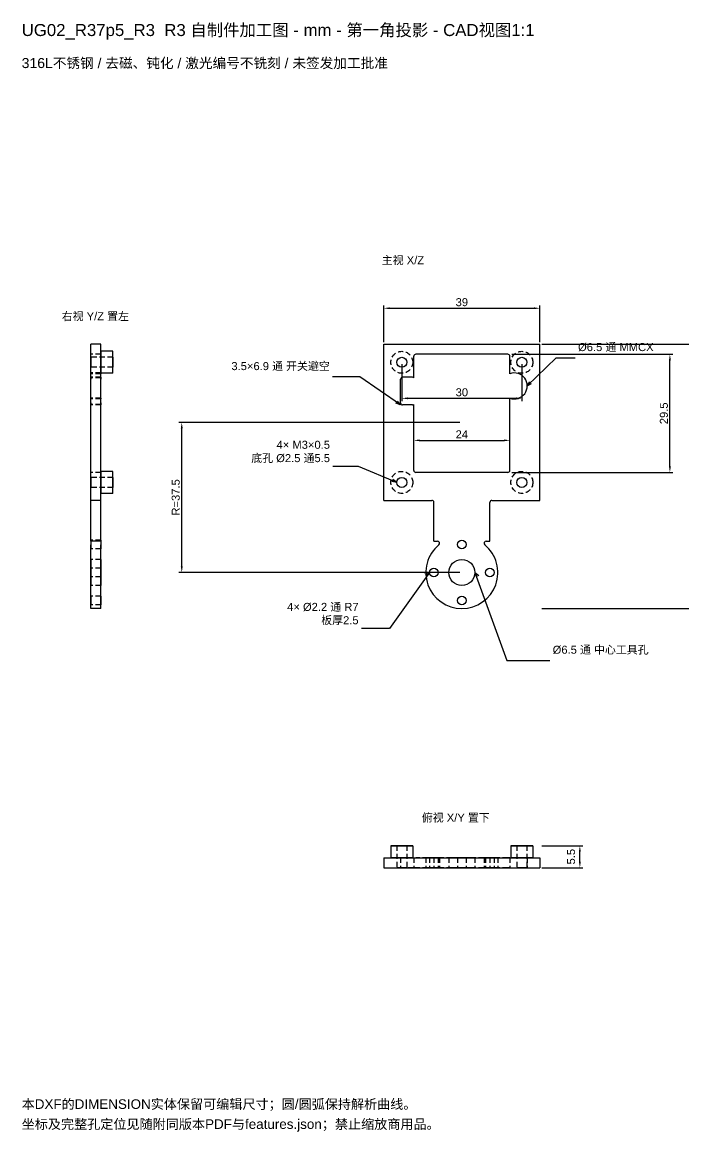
# Model space of a CAD drawing. Header units: millimetres. Extents: x 15 to 293, y 11 to 288.
# Drawn here: x 15.1 to 180.5, y 11.3 to 288.5 of the extents above; entities that cross this region are included whole.
import ezdxf

# ---------------------------------------------------------------- set-up
doc = ezdxf.new("R2010")
doc.units = ezdxf.units.MM
doc.linetypes.add('DASHED_SMALL', pattern=[2, 1.3, -0.7])
for name, color, linetype in [('ANNOTATIONS', 7, 'Continuous'), ('DIMENSIONS', 3, 'Continuous'), ('HIDDEN', 8, 'DASHED_SMALL'), ('VISIBLE', 7, 'Continuous')]:
    doc.layers.add(name, color=color, linetype=linetype)
doc.styles.add('ZZLAB_UNICODE', font='Arial Unicode.ttf')
doc.dimstyles.new('ZZLAB_MM', dxfattribs={"dimtxt": 2, "dimasz": 1.5, "dimexe": 0.7, "dimexo": 0.5, "dimgap": 0.5, "dimtad": 1, "dimdec": 5, "dimtxsty": 'ZZLAB_UNICODE', "dimcen": 2.5, "dimclrd": 3, "dimclre": 3, "dimclrt": 7, "dimazin": 3, "dimtfac": 1, "dimtmove": 0, "dimatfit": 3})

# ---------------------------------------------------------------- blocks, each defined once
blk = doc.blocks.new('_CLOSEDFILLED')
at = {"color": 0, "linetype": 'BYBLOCK'}
blk.add_solid([(-1, 0.16), (0, 0), (-1, -0.16)], dxfattribs=at)
blk = doc.blocks.new('*D9')
at = {"color": 3}
for p, q in [((105.5, 208.5), (105.5, 217.7)), ((107, 217), (143, 217)), ((144.5, 208.5), (144.5, 217.7))]:
    blk.add_line(p, q, dxfattribs=at)
at = {"layer": 'Defpoints'}
for p in [(105.5, 217), (105.5, 208), (144.5, 208)]:
    blk.add_point(p, dxfattribs=at)
at = {"layer": 'DIMENSIONS', "color": 3, "xscale": 1.5, "yscale": 1.5, "rotation": 180}
blk.add_blockref('_CLOSEDFILLED', (105.5, 217), dxfattribs=at)
at = {"layer": 'DIMENSIONS', "color": 3, "xscale": 1.5, "yscale": 1.5}
blk.add_blockref('_CLOSEDFILLED', (144.5, 217), dxfattribs=at)
at = {"layer": 'DIMENSIONS', "color": 7, "insert": (125, 218.5), "char_height": 2, "attachment_point": 5, "style": 'ZZLAB_UNICODE', "bg_fill": 3, "box_fill_scale": 1.1, "bg_fill_color": 0}
blk.add_mtext('39', dxfattribs=at)
blk = doc.blocks.new('*D10')
at = {"color": 3}
for p, q in [((145, 208), (205.7, 208)), ((205, 143.5), (205, 206.5)), ((145, 142), (205.7, 142))]:
    blk.add_line(p, q, dxfattribs=at)
at = {"layer": 'Defpoints'}
for p in [(144.5, 208), (144.5, 142), (205, 142)]:
    blk.add_point(p, dxfattribs=at)
at = {"layer": 'DIMENSIONS', "color": 3, "xscale": 1.5, "yscale": 1.5}
for p, rotation in [((205, 208), 90), ((205, 142), 270)]:
    blk.add_blockref('_CLOSEDFILLED', p, dxfattribs=dict(at, rotation=rotation))
at = {"layer": 'DIMENSIONS', "color": 7, "insert": (203.5, 175), "char_height": 2, "attachment_point": 5, "rotation": 90, "style": 'ZZLAB_UNICODE', "bg_fill": 3, "box_fill_scale": 1.1, "bg_fill_color": 0}
blk.add_mtext('66', dxfattribs=at)
blk = doc.blocks.new('*D11')
at = {"color": 3}
for p, q in [((110, 203), (110, 193.8)), ((140, 203), (140, 193.8)), ((111.5, 194.5), (138.5, 194.5))]:
    blk.add_line(p, q, dxfattribs=at)
at = {"layer": 'Defpoints'}
for p in [(110, 203.5), (140, 203.5), (110, 194.5)]:
    blk.add_point(p, dxfattribs=at)
at = {"layer": 'DIMENSIONS', "color": 3, "xscale": 1.5, "yscale": 1.5, "rotation": 180}
blk.add_blockref('_CLOSEDFILLED', (110, 194.5), dxfattribs=at)
at = {"layer": 'DIMENSIONS', "color": 3, "xscale": 1.5, "yscale": 1.5}
blk.add_blockref('_CLOSEDFILLED', (140, 194.5), dxfattribs=at)
at = {"layer": 'DIMENSIONS', "color": 7, "insert": (125, 196), "char_height": 2, "attachment_point": 5, "style": 'ZZLAB_UNICODE', "bg_fill": 3, "box_fill_scale": 1.1, "bg_fill_color": 0}
blk.add_mtext('30', dxfattribs=at)
blk = doc.blocks.new('*D12')
at = {"color": 3}
for p, q in [((124.5, 188.5), (54.3, 188.5)), ((55, 152.5), (55, 187)), ((124.5, 151), (54.3, 151))]:
    blk.add_line(p, q, dxfattribs=at)
at = {"layer": 'Defpoints'}
for p in [(125, 188.5), (55, 151), (125, 151)]:
    blk.add_point(p, dxfattribs=at)
at = {"layer": 'DIMENSIONS', "color": 3, "xscale": 1.5, "yscale": 1.5}
for p, rotation in [((55, 188.5), 90), ((55, 151), 270)]:
    blk.add_blockref('_CLOSEDFILLED', p, dxfattribs=dict(at, rotation=rotation))
at = {"layer": 'DIMENSIONS', "color": 7, "insert": (53.5, 169.75), "char_height": 2, "attachment_point": 5, "rotation": 90, "style": 'ZZLAB_UNICODE', "bg_fill": 3, "box_fill_scale": 1.1, "bg_fill_color": 0}
blk.add_mtext('R=37.5', dxfattribs=at)
blk = doc.blocks.new('*D13')
at = {"color": 3}
for p, q in [((145, 82.75), (155.2, 82.75)), ((154.5, 78.75), (154.5, 81.25)), ((145, 77.25), (155.2, 77.25))]:
    blk.add_line(p, q, dxfattribs=at)
at = {"layer": 'Defpoints'}
for p in [(144.5, 82.75), (144.5, 77.25)]:
    blk.add_point(p, dxfattribs=at)
at = {"layer": 'DIMENSIONS', "color": 3, "xscale": 1.5, "yscale": 1.5}
for p, rotation in [((154.5, 82.75), 90), ((154.5, 77.25), 270)]:
    blk.add_blockref('_CLOSEDFILLED', p, dxfattribs=dict(at, rotation=rotation))
at = {"layer": 'DIMENSIONS', "color": 7, "insert": (152.3, 80), "char_height": 2, "attachment_point": 5, "rotation": 90, "style": 'ZZLAB_UNICODE', "bg_fill": 3, "box_fill_scale": 1.1, "bg_fill_color": 0}
blk.add_mtext('5.5', dxfattribs=at)
at = {"layer": 'Defpoints'}
blk.add_point((154.5, 77.25), dxfattribs=at)
blk = doc.blocks.new('*D14')
at = {"color": 3}
for p, q in [((113, 176.5), (113, 184.7)), ((114.5, 184), (135.5, 184)), ((137, 176.5), (137, 184.7))]:
    blk.add_line(p, q, dxfattribs=at)
at = {"layer": 'Defpoints'}
for p in [(113, 184), (113, 176), (137, 176)]:
    blk.add_point(p, dxfattribs=at)
at = {"layer": 'DIMENSIONS', "color": 3, "xscale": 1.5, "yscale": 1.5, "rotation": 180}
blk.add_blockref('_CLOSEDFILLED', (113, 184), dxfattribs=at)
at = {"layer": 'DIMENSIONS', "color": 3, "xscale": 1.5, "yscale": 1.5}
blk.add_blockref('_CLOSEDFILLED', (137, 184), dxfattribs=at)
at = {"layer": 'DIMENSIONS', "color": 7, "insert": (125, 185.5), "char_height": 2, "attachment_point": 5, "style": 'ZZLAB_UNICODE', "bg_fill": 3, "box_fill_scale": 1.1, "bg_fill_color": 0}
blk.add_mtext('24', dxfattribs=at)
blk = doc.blocks.new('*D15')
at = {"color": 3}
for p, q in [((137.5, 205.5), (177.7, 205.5)), ((177, 177.5), (177, 204)), ((137.5, 176), (177.7, 176))]:
    blk.add_line(p, q, dxfattribs=at)
at = {"layer": 'Defpoints'}
for p in [(137, 205.5), (137, 176), (177, 176)]:
    blk.add_point(p, dxfattribs=at)
at = {"layer": 'DIMENSIONS', "color": 3, "xscale": 1.5, "yscale": 1.5}
for p, rotation in [((177, 205.5), 90), ((177, 176), 270)]:
    blk.add_blockref('_CLOSEDFILLED', p, dxfattribs=dict(at, rotation=rotation))
at = {"layer": 'DIMENSIONS', "color": 7, "insert": (175.5, 190.75), "char_height": 2, "attachment_point": 5, "rotation": 90, "style": 'ZZLAB_UNICODE', "bg_fill": 3, "box_fill_scale": 1.1, "bg_fill_color": 0}
blk.add_mtext('29.5', dxfattribs=at)

msp = doc.modelspace()

# ---------------------------------------------------------------- linework, layer by layer
at = {"layer": 'ANNOTATIONS'}
for q in [(129.233895, 150.248873), (128.765373, 149.874056)]:
    msp.add_line((128.25, 150.998507), q, dxfattribs=at)
at = {"layer": 'HIDDEN'}
for p, q in [((34.75, 205.5), (32.25, 205.5)), ((32.25, 200.658186), (32.25, 205)), ((32.25, 199.65), (32.25, 205)), ((37.75, 204.75), (32.25, 204.75)), ((34.75, 200.658186), (34.75, 205)), ((34.75, 199.65), (34.75, 205)), ((37.75, 202.25), (32.25, 202.25)), ((34.75, 200.85), (32.25, 200.85)), ((34.75, 200.658186), (32.25, 200.658186)), ((34.75, 199.75), (32.25, 199.75)), ((34.75, 199.65), (32.25, 199.65)), ((32.25, 193.35), (32.25, 199.25)), ((34.75, 193.35), (34.75, 199.25)), ((34.75, 194.541814), (32.25, 194.541814)), ((32.25, 176.5), (32.25, 194.541814)), ((34.75, 194.35), (32.25, 194.35)), ((34.75, 176.5), (34.75, 194.541814)), ((34.75, 192.95), (32.25, 192.95)), ((32.25, 176.5), (32.25, 192.95)), ((34.75, 192.85), (32.25, 192.85)), ((34.75, 176.5), (34.75, 192.95)), ((34.75, 176), (32.25, 176)), ((37.75, 174.75), (32.25, 174.75)), ((37.75, 172.25), (32.25, 172.25)), ((34.75, 159.1), (32.25, 159.1)), ((34.75, 156.9), (32.25, 156.9)), ((34.75, 154.25), (32.25, 154.25)), ((34.75, 152.1), (32.25, 152.1)), ((34.75, 149.9), (32.25, 149.9)), ((34.75, 147.75), (32.25, 147.75)), ((34.75, 145.1), (32.25, 145.1)), ((34.75, 142.9), (32.25, 142.9)), ((108.75, 82.75), (108.75, 77.25)), ((111.25, 82.75), (111.25, 77.25)), ((138.75, 82.75), (138.75, 77.25)), ((141.25, 82.75), (141.25, 77.25)), ((105.5, 79.75), (117.5, 79.75)), ((109.7, 79.75), (109.7, 77.25)), ((112.7, 79.75), (110.2, 79.75)), ((113, 79.75), (113, 77.25)), ((136.5, 79.75), (113.5, 79.75)), ((116, 79.75), (116, 77.25)), ((116.9, 79.75), (116.9, 77.25)), ((118, 79.75), (118.920526, 79.75)), ((118, 79.75), (118, 77.25)), ((119.1, 79.75), (119.1, 77.25)), ((119.420526, 79.75), (119.420526, 77.25)), ((121.75, 79.75), (121.75, 77.25)), ((123.9, 79.75), (123.9, 77.25)), ((126.1, 79.75), (126.1, 77.25)), ((128.25, 79.75), (128.25, 77.25)), ((130.579474, 79.75), (130.579474, 77.25)), ((130.9, 79.75), (130.9, 77.25)), ((131.079474, 79.75), (132, 79.75)), ((132, 79.75), (132, 77.25)), ((132.5, 79.75), (144.5, 79.75)), ((133.1, 79.75), (133.1, 77.25)), ((134, 79.75), (134, 77.25)), ((137, 79.75), (137, 77.25)), ((141.35, 79.75), (141.35, 77.25)), ((105.5, 77.25), (117.5, 77.25)), ((112.7, 77.25), (110.2, 77.25)), ((136.5, 77.25), (113.5, 77.25)), ((118, 77.25), (118.920526, 77.25)), ((131.079474, 77.25), (132, 77.25)), ((132.5, 77.25), (144.5, 77.25))]:
    msp.add_line(p, q, dxfattribs=at)
for points in [[(32.25, 205), (32.25, 205.055982), (32.25, 205.11126), (32.25, 205.16514), (32.25, 205.216942), (32.25, 205.266016), (32.25, 205.311745), (32.25, 205.353553), (32.25, 205.390916), (32.25, 205.423362), (32.25, 205.450484), (32.25, 205.471942), (32.25, 205.487464), (32.25, 205.496856), (32.25, 205.5)], [(34.75, 206.25), (34.75, 206.181052), (34.75, 205.977664), (34.75, 205.650037), (34.75, 205.214597), (34.75, 204.69318), (34.75, 204.111933), (34.75, 203.5), (34.75, 202.888067), (34.75, 202.30682), (34.75, 201.785403), (34.75, 201.349963), (34.75, 201.022336), (34.75, 200.818948), (34.75, 200.75)], [(34.75, 205), (34.75, 205.055982), (34.75, 205.11126), (34.75, 205.16514), (34.75, 205.216942), (34.75, 205.266016), (34.75, 205.311745), (34.75, 205.353553), (34.75, 205.390916), (34.75, 205.423362), (34.75, 205.450484), (34.75, 205.471942), (34.75, 205.487464), (34.75, 205.496856), (34.75, 205.5)], [(32.25, 204.75), (32.25, 204.71866), (32.25, 204.626211), (32.25, 204.477289), (32.25, 204.279362), (32.25, 204.042355), (32.25, 203.778151), (32.25, 203.5), (32.25, 203.221849), (32.25, 202.957645), (32.25, 202.720638), (32.25, 202.522711), (32.25, 202.373789), (32.25, 202.28134), (32.25, 202.25)], [(37.75, 204.75), (37.75, 204.71866), (37.75, 204.626211), (37.75, 204.477289), (37.75, 204.279362), (37.75, 204.042355), (37.75, 203.778151), (37.75, 203.5), (37.75, 203.221849), (37.75, 202.957645), (37.75, 202.720638), (37.75, 202.522711), (37.75, 202.373789), (37.75, 202.28134), (37.75, 202.25)], [(32.25, 194.35), (32.25, 194.431484), (32.25, 194.671851), (32.25, 195.059048), (32.25, 195.573658), (32.25, 196.189878), (32.25, 196.876807), (32.25, 197.6), (32.25, 198.323193), (32.25, 199.010122), (32.25, 199.626342), (32.25, 200.140952), (32.25, 200.528149), (32.25, 200.768516), (32.25, 200.85)], [(32.25, 200.85), (32.25, 200.849012), (32.25, 200.846047), (32.25, 200.841108), (32.25, 200.834198), (32.25, 200.825321), (32.25, 200.814482), (32.25, 200.801687), (32.25, 200.786946), (32.25, 200.770266), (32.25, 200.751657), (32.25, 200.731132), (32.25, 200.708703), (32.25, 200.684382), (32.25, 200.658186)], [(32.25, 199.65), (32.25, 199.663362), (32.25, 199.675851), (32.25, 199.68744), (32.25, 199.698105), (32.25, 199.707824), (32.25, 199.716576), (32.25, 199.724342), (32.25, 199.731106), (32.25, 199.736853), (32.25, 199.741573), (32.25, 199.745254), (32.25, 199.747889), (32.25, 199.749472), (32.25, 199.75)], [(32.25, 199.75), (32.25, 199.746856), (32.25, 199.737464), (32.25, 199.721942), (32.25, 199.700484), (32.25, 199.673362), (32.25, 199.640916), (32.25, 199.603553), (32.25, 199.561745), (32.25, 199.516016), (32.25, 199.466942), (32.25, 199.41514), (32.25, 199.36126), (32.25, 199.305982), (32.25, 199.25)], [(34.75, 194.35), (34.75, 194.431484), (34.75, 194.671851), (34.75, 195.059048), (34.75, 195.573658), (34.75, 196.189878), (34.75, 196.876807), (34.75, 197.6), (34.75, 198.323193), (34.75, 199.010122), (34.75, 199.626342), (34.75, 200.140952), (34.75, 200.528149), (34.75, 200.768516), (34.75, 200.85)], [(34.75, 200.85), (34.75, 200.849012), (34.75, 200.846047), (34.75, 200.841108), (34.75, 200.834198), (34.75, 200.825321), (34.75, 200.814482), (34.75, 200.801687), (34.75, 200.786946), (34.75, 200.770266), (34.75, 200.751657), (34.75, 200.731132), (34.75, 200.708703), (34.75, 200.684382), (34.75, 200.658186)], [(34.75, 199.75), (34.75, 199.746856), (34.75, 199.737464), (34.75, 199.721942), (34.75, 199.700484), (34.75, 199.673362), (34.75, 199.640916), (34.75, 199.603553), (34.75, 199.561745), (34.75, 199.516016), (34.75, 199.466942), (34.75, 199.41514), (34.75, 199.36126), (34.75, 199.305982), (34.75, 199.25)], [(34.75, 199.65), (34.75, 199.663362), (34.75, 199.675851), (34.75, 199.68744), (34.75, 199.698105), (34.75, 199.707824), (34.75, 199.716576), (34.75, 199.724342), (34.75, 199.731106), (34.75, 199.736853), (34.75, 199.741573), (34.75, 199.745254), (34.75, 199.747889), (34.75, 199.749472), (34.75, 199.75)], [(32.25, 194.541814), (32.25, 194.515618), (32.25, 194.491297), (32.25, 194.468868), (32.25, 194.448343), (32.25, 194.429734), (32.25, 194.413054), (32.25, 194.398313), (32.25, 194.385518), (32.25, 194.374679), (32.25, 194.365802), (32.25, 194.358892), (32.25, 194.353953), (32.25, 194.350988), (32.25, 194.35)], [(34.75, 194.541814), (34.75, 194.515618), (34.75, 194.491297), (34.75, 194.468868), (34.75, 194.448343), (34.75, 194.429734), (34.75, 194.413054), (34.75, 194.398313), (34.75, 194.385518), (34.75, 194.374679), (34.75, 194.365802), (34.75, 194.358892), (34.75, 194.353953), (34.75, 194.350988), (34.75, 194.35)], [(32.25, 193.35), (32.25, 193.294018), (32.25, 193.23874), (32.25, 193.18486), (32.25, 193.133058), (32.25, 193.083984), (32.25, 193.038255), (32.25, 192.996447), (32.25, 192.959084), (32.25, 192.926638), (32.25, 192.899516), (32.25, 192.878058), (32.25, 192.862536), (32.25, 192.853144), (32.25, 192.85)], [(32.25, 192.85), (32.25, 192.850528), (32.25, 192.852111), (32.25, 192.854746), (32.25, 192.858427), (32.25, 192.863147), (32.25, 192.868894), (32.25, 192.875658), (32.25, 192.883424), (32.25, 192.892176), (32.25, 192.901895), (32.25, 192.91256), (32.25, 192.924149), (32.25, 192.936638), (32.25, 192.95)], [(34.75, 193.35), (34.75, 193.294018), (34.75, 193.23874), (34.75, 193.18486), (34.75, 193.133058), (34.75, 193.083984), (34.75, 193.038255), (34.75, 192.996447), (34.75, 192.959084), (34.75, 192.926638), (34.75, 192.899516), (34.75, 192.878058), (34.75, 192.862536), (34.75, 192.853144), (34.75, 192.85)], [(34.75, 192.85), (34.75, 192.850528), (34.75, 192.852111), (34.75, 192.854746), (34.75, 192.858427), (34.75, 192.863147), (34.75, 192.868894), (34.75, 192.875658), (34.75, 192.883424), (34.75, 192.892176), (34.75, 192.901895), (34.75, 192.91256), (34.75, 192.924149), (34.75, 192.936638), (34.75, 192.95)], [(32.25, 176), (32.25, 176.003144), (32.25, 176.012536), (32.25, 176.028058), (32.25, 176.049516), (32.25, 176.076638), (32.25, 176.109084), (32.25, 176.146447), (32.25, 176.188255), (32.25, 176.233984), (32.25, 176.283058), (32.25, 176.33486), (32.25, 176.38874), (32.25, 176.444018), (32.25, 176.5)], [(32.25, 174.75), (32.25, 174.71866), (32.25, 174.626211), (32.25, 174.477289), (32.25, 174.279362), (32.25, 174.042355), (32.25, 173.778151), (32.25, 173.5), (32.25, 173.221849), (32.25, 172.957645), (32.25, 172.720638), (32.25, 172.522711), (32.25, 172.373789), (32.25, 172.28134), (32.25, 172.25)], [(34.75, 176), (34.75, 176.003144), (34.75, 176.012536), (34.75, 176.028058), (34.75, 176.049516), (34.75, 176.076638), (34.75, 176.109084), (34.75, 176.146447), (34.75, 176.188255), (34.75, 176.233984), (34.75, 176.283058), (34.75, 176.33486), (34.75, 176.38874), (34.75, 176.444018), (34.75, 176.5)], [(34.75, 176.25), (34.75, 176.181052), (34.75, 175.977664), (34.75, 175.650037), (34.75, 175.214597), (34.75, 174.69318), (34.75, 174.111933), (34.75, 173.5), (34.75, 172.888067), (34.75, 172.30682), (34.75, 171.785403), (34.75, 171.349963), (34.75, 171.022336), (34.75, 170.818948), (34.75, 170.75)], [(37.75, 174.75), (37.75, 174.71866), (37.75, 174.626211), (37.75, 174.477289), (37.75, 174.279362), (37.75, 174.042355), (37.75, 173.778151), (37.75, 173.5), (37.75, 173.221849), (37.75, 172.957645), (37.75, 172.720638), (37.75, 172.522711), (37.75, 172.373789), (37.75, 172.28134), (37.75, 172.25)], [(32.25, 159.1), (32.25, 159.072421), (32.25, 158.991066), (32.25, 158.860015), (32.25, 158.685839), (32.25, 158.477272), (32.25, 158.244773), (32.25, 158), (32.25, 157.755227), (32.25, 157.522728), (32.25, 157.314161), (32.25, 157.139985), (32.25, 157.008934), (32.25, 156.927579), (32.25, 156.9)], [(34.75, 159.1), (34.75, 159.072421), (34.75, 158.991066), (34.75, 158.860015), (34.75, 158.685839), (34.75, 158.477272), (34.75, 158.244773), (34.75, 158), (34.75, 157.755227), (34.75, 157.522728), (34.75, 157.314161), (34.75, 157.139985), (34.75, 157.008934), (34.75, 156.927579), (34.75, 156.9)], [(32.25, 154.25), (32.25, 154.168516), (32.25, 153.928149), (32.25, 153.540952), (32.25, 153.026342), (32.25, 152.410122), (32.25, 151.723193), (32.25, 151), (32.25, 150.276807), (32.25, 149.589878), (32.25, 148.973658), (32.25, 148.459048), (32.25, 148.071851), (32.25, 147.831484), (32.25, 147.75)], [(34.75, 154.25), (34.75, 154.168516), (34.75, 153.928149), (34.75, 153.540952), (34.75, 153.026342), (34.75, 152.410122), (34.75, 151.723193), (34.75, 151), (34.75, 150.276807), (34.75, 149.589878), (34.75, 148.973658), (34.75, 148.459048), (34.75, 148.071851), (34.75, 147.831484), (34.75, 147.75)], [(32.25, 152.1), (32.25, 152.072421), (32.25, 151.991066), (32.25, 151.860015), (32.25, 151.685839), (32.25, 151.477272), (32.25, 151.244773), (32.25, 151), (32.25, 150.755227), (32.25, 150.522728), (32.25, 150.314161), (32.25, 150.139985), (32.25, 150.008934), (32.25, 149.927579), (32.25, 149.9)], [(34.75, 152.1), (34.75, 152.072421), (34.75, 151.991066), (34.75, 151.860015), (34.75, 151.685839), (34.75, 151.477272), (34.75, 151.244773), (34.75, 151), (34.75, 150.755227), (34.75, 150.522728), (34.75, 150.314161), (34.75, 150.139985), (34.75, 150.008934), (34.75, 149.927579), (34.75, 149.9)], [(32.25, 145.1), (32.25, 145.072421), (32.25, 144.991066), (32.25, 144.860015), (32.25, 144.685839), (32.25, 144.477272), (32.25, 144.244773), (32.25, 144), (32.25, 143.755227), (32.25, 143.522728), (32.25, 143.314161), (32.25, 143.139985), (32.25, 143.008934), (32.25, 142.927579), (32.25, 142.9)], [(34.75, 145.1), (34.75, 145.072421), (34.75, 144.991066), (34.75, 144.860015), (34.75, 144.685839), (34.75, 144.477272), (34.75, 144.244773), (34.75, 144), (34.75, 143.755227), (34.75, 143.522728), (34.75, 143.314161), (34.75, 143.139985), (34.75, 143.008934), (34.75, 142.927579), (34.75, 142.9)], [(107.25, 82.75), (107.318948, 82.75), (107.522336, 82.75), (107.849963, 82.75), (108.285403, 82.75), (108.80682, 82.75), (109.388067, 82.75), (110, 82.75), (110.611933, 82.75), (111.19318, 82.75), (111.714597, 82.75), (112.150037, 82.75), (112.477664, 82.75), (112.681052, 82.75), (112.75, 82.75)], [(110, 82.75), (109.860044, 82.75), (109.721849, 82.75), (109.587151, 82.75), (109.457645, 82.75), (109.33496, 82.75), (109.220638, 82.75), (109.116117, 82.75), (109.022711, 82.75), (108.941595, 82.75), (108.873789, 82.75), (108.820146, 82.75), (108.78134, 82.75), (108.75786, 82.75), (108.75, 82.75)], [(108.75, 82.75), (108.78134, 82.75), (108.873789, 82.75), (109.022711, 82.75), (109.220638, 82.75), (109.457645, 82.75), (109.721849, 82.75), (110, 82.75), (110.278151, 82.75), (110.542355, 82.75), (110.779362, 82.75), (110.977289, 82.75), (111.126211, 82.75), (111.21866, 82.75), (111.25, 82.75)], [(111.25, 82.75), (111.24214, 82.75), (111.21866, 82.75), (111.179854, 82.75), (111.126211, 82.75), (111.058405, 82.75), (110.977289, 82.75), (110.883883, 82.75), (110.779362, 82.75), (110.66504, 82.75), (110.542355, 82.75), (110.412849, 82.75), (110.278151, 82.75), (110.139956, 82.75), (110, 82.75)], [(137.25, 82.75), (137.318948, 82.75), (137.522336, 82.75), (137.849963, 82.75), (138.285403, 82.75), (138.80682, 82.75), (139.388067, 82.75), (140, 82.75), (140.611933, 82.75), (141.19318, 82.75), (141.714597, 82.75), (142.150037, 82.75), (142.477664, 82.75), (142.681052, 82.75), (142.75, 82.75)], [(140, 82.75), (139.860044, 82.75), (139.721849, 82.75), (139.587151, 82.75), (139.457645, 82.75), (139.33496, 82.75), (139.220638, 82.75), (139.116117, 82.75), (139.022711, 82.75), (138.941595, 82.75), (138.873789, 82.75), (138.820146, 82.75), (138.78134, 82.75), (138.75786, 82.75), (138.75, 82.75)], [(138.75, 82.75), (138.78134, 82.75), (138.873789, 82.75), (139.022711, 82.75), (139.220638, 82.75), (139.457645, 82.75), (139.721849, 82.75), (140, 82.75), (140.278151, 82.75), (140.542355, 82.75), (140.779362, 82.75), (140.977289, 82.75), (141.126211, 82.75), (141.21866, 82.75), (141.25, 82.75)], [(141.25, 82.75), (141.24214, 82.75), (141.21866, 82.75), (141.179854, 82.75), (141.126211, 82.75), (141.058405, 82.75), (140.977289, 82.75), (140.883883, 82.75), (140.779362, 82.75), (140.66504, 82.75), (140.542355, 82.75), (140.412849, 82.75), (140.278151, 82.75), (140.139956, 82.75), (140, 82.75)], [(110, 79.75), (109.692098, 79.75), (109.388067, 79.75), (109.091733, 79.75), (108.80682, 79.75), (108.536912, 79.75), (108.285403, 79.75), (108.055456, 79.75), (107.849963, 79.75), (107.671508, 79.75), (107.522336, 79.75), (107.404321, 79.75), (107.318948, 79.75), (107.267291, 79.75), (107.25, 79.75)], [(107.25, 79.75), (107.318948, 79.75), (107.522336, 79.75), (107.849963, 79.75), (108.285403, 79.75), (108.80682, 79.75), (109.388067, 79.75), (110, 79.75), (110.611933, 79.75), (111.19318, 79.75), (111.714597, 79.75), (112.150037, 79.75), (112.477664, 79.75), (112.681052, 79.75), (112.75, 79.75)], [(109.7, 79.75), (109.703144, 79.75), (109.712536, 79.75), (109.728058, 79.75), (109.749516, 79.75), (109.776638, 79.75), (109.809084, 79.75), (109.846447, 79.75), (109.888255, 79.75), (109.933984, 79.75), (109.983058, 79.75), (110.03486, 79.75), (110.08874, 79.75), (110.144018, 79.75), (110.2, 79.75)], [(112.75, 79.75), (112.732709, 79.75), (112.681052, 79.75), (112.595679, 79.75), (112.477664, 79.75), (112.328492, 79.75), (112.150037, 79.75), (111.944544, 79.75), (111.714597, 79.75), (111.463088, 79.75), (111.19318, 79.75), (110.908267, 79.75), (110.611933, 79.75), (110.307902, 79.75), (110, 79.75)], [(112.7, 79.75), (112.722974, 79.75), (112.7459, 79.75), (112.768728, 79.75), (112.791412, 79.75), (112.813902, 79.75), (112.836152, 79.75), (112.858114, 79.75), (112.879742, 79.75), (112.90099, 79.75), (112.921814, 79.75), (112.94217, 79.75), (112.962014, 79.75), (112.981304, 79.75), (113, 79.75)], [(113, 79.75), (113.003144, 79.75), (113.012536, 79.75), (113.028058, 79.75), (113.049516, 79.75), (113.076638, 79.75), (113.109084, 79.75), (113.146447, 79.75), (113.188255, 79.75), (113.233984, 79.75), (113.283058, 79.75), (113.33486, 79.75), (113.38874, 79.75), (113.444018, 79.75), (113.5, 79.75)], [(119.240499, 79.75), (118.819148, 79.75), (118.42201, 79.75), (118.050638, 79.75), (117.706489, 79.75), (117.39091, 79.75), (117.105138, 79.75), (116.850291, 79.75), (116.627369, 79.75), (116.437243, 79.75), (116.280661, 79.75), (116.158233, 79.75), (116.070441, 79.75), (116.017627, 79.75), (116, 79.75)], [(116, 79.75), (116.225649, 79.75), (116.89128, 79.75), (117.963517, 79.75), (119.388592, 79.75), (121.095046, 79.75), (122.997312, 79.75), (125, 79.75), (127.002688, 79.75), (128.904954, 79.75), (130.611408, 79.75), (132.036483, 79.75), (133.10872, 79.75), (133.774351, 79.75), (134, 79.75)], [(118, 79.75), (117.876839, 79.75), (117.755227, 79.75), (117.636693, 79.75), (117.522728, 79.75), (117.414765, 79.75), (117.314161, 79.75), (117.222183, 79.75), (117.139985, 79.75), (117.068603, 79.75), (117.008934, 79.75), (116.961728, 79.75), (116.927579, 79.75), (116.906917, 79.75), (116.9, 79.75)], [(116.9, 79.75), (116.927579, 79.75), (117.008934, 79.75), (117.139985, 79.75), (117.314161, 79.75), (117.522728, 79.75), (117.755227, 79.75), (118, 79.75), (118.244773, 79.75), (118.477272, 79.75), (118.685839, 79.75), (118.860015, 79.75), (118.991066, 79.75), (119.072421, 79.75), (119.1, 79.75)], [(118, 79.75), (117.996856, 79.75), (117.987464, 79.75), (117.971942, 79.75), (117.950484, 79.75), (117.923362, 79.75), (117.890916, 79.75), (117.853553, 79.75), (117.811745, 79.75), (117.766016, 79.75), (117.716942, 79.75), (117.66514, 79.75), (117.61126, 79.75), (117.555982, 79.75), (117.5, 79.75)], [(119.1, 79.75), (119.093083, 79.75), (119.072421, 79.75), (119.038272, 79.75), (118.991066, 79.75), (118.931397, 79.75), (118.860015, 79.75), (118.777817, 79.75), (118.685839, 79.75), (118.585235, 79.75), (118.477272, 79.75), (118.363307, 79.75), (118.244773, 79.75), (118.123161, 79.75), (118, 79.75)], [(118.920526, 79.75), (118.976509, 79.75), (119.031787, 79.75), (119.085666, 79.75), (119.137468, 79.75), (119.186542, 79.75), (119.232271, 79.75), (119.27408, 79.75), (119.311442, 79.75), (119.343888, 79.75), (119.371011, 79.75), (119.392468, 79.75), (119.40799, 79.75), (119.417382, 79.75), (119.420526, 79.75)], [(119.420526, 79.75), (119.419547, 79.75), (119.416613, 79.75), (119.411736, 79.75), (119.404934, 79.75), (119.396235, 79.75), (119.385673, 79.75), (119.373288, 79.75), (119.35913, 79.75), (119.343254, 79.75), (119.325721, 79.75), (119.306602, 79.75), (119.28597, 79.75), (119.263907, 79.75), (119.240499, 79.75)], [(125, 79.75), (124.636115, 79.75), (124.276807, 79.75), (123.926593, 79.75), (123.589878, 79.75), (123.270896, 79.75), (122.973658, 79.75), (122.701903, 79.75), (122.459048, 79.75), (122.248146, 79.75), (122.071851, 79.75), (121.932379, 79.75), (121.831484, 79.75), (121.770435, 79.75), (121.75, 79.75)], [(121.75, 79.75), (121.831484, 79.75), (122.071851, 79.75), (122.459048, 79.75), (122.973658, 79.75), (123.589878, 79.75), (124.276807, 79.75), (125, 79.75), (125.723193, 79.75), (126.410122, 79.75), (127.026342, 79.75), (127.540952, 79.75), (127.928149, 79.75), (128.168516, 79.75), (128.25, 79.75)], [(125, 79.75), (124.876839, 79.75), (124.755227, 79.75), (124.636693, 79.75), (124.522728, 79.75), (124.414765, 79.75), (124.314161, 79.75), (124.222183, 79.75), (124.139985, 79.75), (124.068603, 79.75), (124.008934, 79.75), (123.961728, 79.75), (123.927579, 79.75), (123.906917, 79.75), (123.9, 79.75)], [(123.9, 79.75), (123.927579, 79.75), (124.008934, 79.75), (124.139985, 79.75), (124.314161, 79.75), (124.522728, 79.75), (124.755227, 79.75), (125, 79.75), (125.244773, 79.75), (125.477272, 79.75), (125.685839, 79.75), (125.860015, 79.75), (125.991066, 79.75), (126.072421, 79.75), (126.1, 79.75)], [(126.1, 79.75), (126.093083, 79.75), (126.072421, 79.75), (126.038272, 79.75), (125.991066, 79.75), (125.931397, 79.75), (125.860015, 79.75), (125.777817, 79.75), (125.685839, 79.75), (125.585235, 79.75), (125.477272, 79.75), (125.363307, 79.75), (125.244773, 79.75), (125.123161, 79.75), (125, 79.75)], [(128.25, 79.75), (128.229565, 79.75), (128.168516, 79.75), (128.067621, 79.75), (127.928149, 79.75), (127.751854, 79.75), (127.540952, 79.75), (127.298097, 79.75), (127.026342, 79.75), (126.729104, 79.75), (126.410122, 79.75), (126.073407, 79.75), (125.723193, 79.75), (125.363885, 79.75), (125, 79.75)], [(131.079474, 79.75), (131.023491, 79.75), (130.968213, 79.75), (130.914334, 79.75), (130.862532, 79.75), (130.813458, 79.75), (130.767729, 79.75), (130.72592, 79.75), (130.688558, 79.75), (130.656112, 79.75), (130.628989, 79.75), (130.607532, 79.75), (130.59201, 79.75), (130.582618, 79.75), (130.579474, 79.75)], [(130.579474, 79.75), (130.580453, 79.75), (130.583387, 79.75), (130.588264, 79.75), (130.595066, 79.75), (130.603765, 79.75), (130.614327, 79.75), (130.626712, 79.75), (130.64087, 79.75), (130.656746, 79.75), (130.674279, 79.75), (130.693398, 79.75), (130.71403, 79.75), (130.736093, 79.75), (130.759501, 79.75)], [(134, 79.75), (133.982373, 79.75), (133.929559, 79.75), (133.841767, 79.75), (133.719339, 79.75), (133.562757, 79.75), (133.372631, 79.75), (133.149709, 79.75), (132.894862, 79.75), (132.60909, 79.75), (132.293511, 79.75), (131.949362, 79.75), (131.57799, 79.75), (131.180852, 79.75), (130.759501, 79.75)], [(132, 79.75), (131.876839, 79.75), (131.755227, 79.75), (131.636693, 79.75), (131.522728, 79.75), (131.414765, 79.75), (131.314161, 79.75), (131.222183, 79.75), (131.139985, 79.75), (131.068603, 79.75), (131.008934, 79.75), (130.961728, 79.75), (130.927579, 79.75), (130.906917, 79.75), (130.9, 79.75)], [(130.9, 79.75), (130.927579, 79.75), (131.008934, 79.75), (131.139985, 79.75), (131.314161, 79.75), (131.522728, 79.75), (131.755227, 79.75), (132, 79.75), (132.244773, 79.75), (132.477272, 79.75), (132.685839, 79.75), (132.860015, 79.75), (132.991066, 79.75), (133.072421, 79.75), (133.1, 79.75)], [(132, 79.75), (132.003144, 79.75), (132.012536, 79.75), (132.028058, 79.75), (132.049516, 79.75), (132.076638, 79.75), (132.109084, 79.75), (132.146447, 79.75), (132.188255, 79.75), (132.233984, 79.75), (132.283058, 79.75), (132.33486, 79.75), (132.38874, 79.75), (132.444018, 79.75), (132.5, 79.75)], [(133.1, 79.75), (133.093083, 79.75), (133.072421, 79.75), (133.038272, 79.75), (132.991066, 79.75), (132.931397, 79.75), (132.860015, 79.75), (132.777817, 79.75), (132.685839, 79.75), (132.585235, 79.75), (132.477272, 79.75), (132.363307, 79.75), (132.244773, 79.75), (132.123161, 79.75), (132, 79.75)], [(137, 79.75), (136.996856, 79.75), (136.987464, 79.75), (136.971942, 79.75), (136.950484, 79.75), (136.923362, 79.75), (136.890916, 79.75), (136.853553, 79.75), (136.811745, 79.75), (136.766016, 79.75), (136.716942, 79.75), (136.66514, 79.75), (136.61126, 79.75), (136.555982, 79.75), (136.5, 79.75)], [(137, 79.75), (137.427532, 79.75), (137.867641, 79.75), (138.312096, 79.75), (138.752584, 79.75), (139.180867, 79.75), (139.588935, 79.75), (139.969158, 79.75), (140.314422, 79.75), (140.618273, 79.75), (140.875026, 79.75), (141.07988, 79.75), (141.229004, 79.75), (141.319609, 79.75), (141.35, 79.75)], [(140, 79.75), (139.692098, 79.75), (139.388067, 79.75), (139.091733, 79.75), (138.80682, 79.75), (138.536912, 79.75), (138.285403, 79.75), (138.055456, 79.75), (137.849963, 79.75), (137.671508, 79.75), (137.522336, 79.75), (137.404321, 79.75), (137.318948, 79.75), (137.267291, 79.75), (137.25, 79.75)], [(137.25, 79.75), (137.318948, 79.75), (137.522336, 79.75), (137.849963, 79.75), (138.285403, 79.75), (138.80682, 79.75), (139.388067, 79.75), (140, 79.75), (140.611933, 79.75), (141.19318, 79.75), (141.714597, 79.75), (142.150037, 79.75), (142.477664, 79.75), (142.681052, 79.75), (142.75, 79.75)], [(142.75, 79.75), (142.732709, 79.75), (142.681052, 79.75), (142.595679, 79.75), (142.477664, 79.75), (142.328492, 79.75), (142.150037, 79.75), (141.944544, 79.75), (141.714597, 79.75), (141.463088, 79.75), (141.19318, 79.75), (140.908267, 79.75), (140.611933, 79.75), (140.307902, 79.75), (140, 79.75)], [(110, 77.25), (109.860044, 77.25), (109.721849, 77.25), (109.587151, 77.25), (109.457645, 77.25), (109.33496, 77.25), (109.220638, 77.25), (109.116117, 77.25), (109.022711, 77.25), (108.941595, 77.25), (108.873789, 77.25), (108.820146, 77.25), (108.78134, 77.25), (108.75786, 77.25), (108.75, 77.25)], [(108.75, 77.25), (108.78134, 77.25), (108.873789, 77.25), (109.022711, 77.25), (109.220638, 77.25), (109.457645, 77.25), (109.721849, 77.25), (110, 77.25), (110.278151, 77.25), (110.542355, 77.25), (110.779362, 77.25), (110.977289, 77.25), (111.126211, 77.25), (111.21866, 77.25), (111.25, 77.25)], [(110.2, 77.25), (110.144018, 77.25), (110.08874, 77.25), (110.03486, 77.25), (109.983058, 77.25), (109.933984, 77.25), (109.888255, 77.25), (109.846447, 77.25), (109.809084, 77.25), (109.776638, 77.25), (109.749516, 77.25), (109.728058, 77.25), (109.712536, 77.25), (109.703144, 77.25), (109.7, 77.25)], [(111.25, 77.25), (111.24214, 77.25), (111.21866, 77.25), (111.179854, 77.25), (111.126211, 77.25), (111.058405, 77.25), (110.977289, 77.25), (110.883883, 77.25), (110.779362, 77.25), (110.66504, 77.25), (110.542355, 77.25), (110.412849, 77.25), (110.278151, 77.25), (110.139956, 77.25), (110, 77.25)], [(113, 77.25), (112.981304, 77.25), (112.962014, 77.25), (112.94217, 77.25), (112.921814, 77.25), (112.90099, 77.25), (112.879742, 77.25), (112.858114, 77.25), (112.836152, 77.25), (112.813902, 77.25), (112.791412, 77.25), (112.768728, 77.25), (112.7459, 77.25), (112.722974, 77.25), (112.7, 77.25)], [(113.5, 77.25), (113.444018, 77.25), (113.38874, 77.25), (113.33486, 77.25), (113.283058, 77.25), (113.233984, 77.25), (113.188255, 77.25), (113.146447, 77.25), (113.109084, 77.25), (113.076638, 77.25), (113.049516, 77.25), (113.028058, 77.25), (113.012536, 77.25), (113.003144, 77.25), (113, 77.25)], [(119.240499, 77.25), (118.819148, 77.25), (118.42201, 77.25), (118.050638, 77.25), (117.706489, 77.25), (117.39091, 77.25), (117.105138, 77.25), (116.850291, 77.25), (116.627369, 77.25), (116.437243, 77.25), (116.280661, 77.25), (116.158233, 77.25), (116.070441, 77.25), (116.017627, 77.25), (116, 77.25)], [(116, 77.25), (116.225649, 77.25), (116.89128, 77.25), (117.963517, 77.25), (119.388592, 77.25), (121.095046, 77.25), (122.997312, 77.25), (125, 77.25), (127.002688, 77.25), (128.904954, 77.25), (130.611408, 77.25), (132.036483, 77.25), (133.10872, 77.25), (133.774351, 77.25), (134, 77.25)], [(118, 77.25), (117.876839, 77.25), (117.755227, 77.25), (117.636693, 77.25), (117.522728, 77.25), (117.414765, 77.25), (117.314161, 77.25), (117.222183, 77.25), (117.139985, 77.25), (117.068603, 77.25), (117.008934, 77.25), (116.961728, 77.25), (116.927579, 77.25), (116.906917, 77.25), (116.9, 77.25)], [(116.9, 77.25), (116.927579, 77.25), (117.008934, 77.25), (117.139985, 77.25), (117.314161, 77.25), (117.522728, 77.25), (117.755227, 77.25), (118, 77.25), (118.244773, 77.25), (118.477272, 77.25), (118.685839, 77.25), (118.860015, 77.25), (118.991066, 77.25), (119.072421, 77.25), (119.1, 77.25)], [(118, 77.25), (117.996856, 77.25), (117.987464, 77.25), (117.971942, 77.25), (117.950484, 77.25), (117.923362, 77.25), (117.890916, 77.25), (117.853553, 77.25), (117.811745, 77.25), (117.766016, 77.25), (117.716942, 77.25), (117.66514, 77.25), (117.61126, 77.25), (117.555982, 77.25), (117.5, 77.25)], [(119.1, 77.25), (119.093083, 77.25), (119.072421, 77.25), (119.038272, 77.25), (118.991066, 77.25), (118.931397, 77.25), (118.860015, 77.25), (118.777817, 77.25), (118.685839, 77.25), (118.585235, 77.25), (118.477272, 77.25), (118.363307, 77.25), (118.244773, 77.25), (118.123161, 77.25), (118, 77.25)], [(118.920526, 77.25), (118.976509, 77.25), (119.031787, 77.25), (119.085666, 77.25), (119.137468, 77.25), (119.186542, 77.25), (119.232271, 77.25), (119.27408, 77.25), (119.311442, 77.25), (119.343888, 77.25), (119.371011, 77.25), (119.392468, 77.25), (119.40799, 77.25), (119.417382, 77.25), (119.420526, 77.25)], [(119.420526, 77.25), (119.419547, 77.25), (119.416613, 77.25), (119.411736, 77.25), (119.404934, 77.25), (119.396235, 77.25), (119.385673, 77.25), (119.373288, 77.25), (119.35913, 77.25), (119.343254, 77.25), (119.325721, 77.25), (119.306602, 77.25), (119.28597, 77.25), (119.263907, 77.25), (119.240499, 77.25)], [(125, 77.25), (124.636115, 77.25), (124.276807, 77.25), (123.926593, 77.25), (123.589878, 77.25), (123.270896, 77.25), (122.973658, 77.25), (122.701903, 77.25), (122.459048, 77.25), (122.248146, 77.25), (122.071851, 77.25), (121.932379, 77.25), (121.831484, 77.25), (121.770435, 77.25), (121.75, 77.25)], [(121.75, 77.25), (121.831484, 77.25), (122.071851, 77.25), (122.459048, 77.25), (122.973658, 77.25), (123.589878, 77.25), (124.276807, 77.25), (125, 77.25), (125.723193, 77.25), (126.410122, 77.25), (127.026342, 77.25), (127.540952, 77.25), (127.928149, 77.25), (128.168516, 77.25), (128.25, 77.25)], [(125, 77.25), (124.876839, 77.25), (124.755227, 77.25), (124.636693, 77.25), (124.522728, 77.25), (124.414765, 77.25), (124.314161, 77.25), (124.222183, 77.25), (124.139985, 77.25), (124.068603, 77.25), (124.008934, 77.25), (123.961728, 77.25), (123.927579, 77.25), (123.906917, 77.25), (123.9, 77.25)], [(123.9, 77.25), (123.927579, 77.25), (124.008934, 77.25), (124.139985, 77.25), (124.314161, 77.25), (124.522728, 77.25), (124.755227, 77.25), (125, 77.25), (125.244773, 77.25), (125.477272, 77.25), (125.685839, 77.25), (125.860015, 77.25), (125.991066, 77.25), (126.072421, 77.25), (126.1, 77.25)], [(126.1, 77.25), (126.093083, 77.25), (126.072421, 77.25), (126.038272, 77.25), (125.991066, 77.25), (125.931397, 77.25), (125.860015, 77.25), (125.777817, 77.25), (125.685839, 77.25), (125.585235, 77.25), (125.477272, 77.25), (125.363307, 77.25), (125.244773, 77.25), (125.123161, 77.25), (125, 77.25)], [(128.25, 77.25), (128.229565, 77.25), (128.168516, 77.25), (128.067621, 77.25), (127.928149, 77.25), (127.751854, 77.25), (127.540952, 77.25), (127.298097, 77.25), (127.026342, 77.25), (126.729104, 77.25), (126.410122, 77.25), (126.073407, 77.25), (125.723193, 77.25), (125.363885, 77.25), (125, 77.25)], [(131.079474, 77.25), (131.023491, 77.25), (130.968213, 77.25), (130.914334, 77.25), (130.862532, 77.25), (130.813458, 77.25), (130.767729, 77.25), (130.72592, 77.25), (130.688558, 77.25), (130.656112, 77.25), (130.628989, 77.25), (130.607532, 77.25), (130.59201, 77.25), (130.582618, 77.25), (130.579474, 77.25)], [(130.579474, 77.25), (130.580453, 77.25), (130.583387, 77.25), (130.588264, 77.25), (130.595066, 77.25), (130.603765, 77.25), (130.614327, 77.25), (130.626712, 77.25), (130.64087, 77.25), (130.656746, 77.25), (130.674279, 77.25), (130.693398, 77.25), (130.71403, 77.25), (130.736093, 77.25), (130.759501, 77.25)], [(134, 77.25), (133.982373, 77.25), (133.929559, 77.25), (133.841767, 77.25), (133.719339, 77.25), (133.562757, 77.25), (133.372631, 77.25), (133.149709, 77.25), (132.894862, 77.25), (132.60909, 77.25), (132.293511, 77.25), (131.949362, 77.25), (131.57799, 77.25), (131.180852, 77.25), (130.759501, 77.25)], [(132, 77.25), (131.876839, 77.25), (131.755227, 77.25), (131.636693, 77.25), (131.522728, 77.25), (131.414765, 77.25), (131.314161, 77.25), (131.222183, 77.25), (131.139985, 77.25), (131.068603, 77.25), (131.008934, 77.25), (130.961728, 77.25), (130.927579, 77.25), (130.906917, 77.25), (130.9, 77.25)], [(130.9, 77.25), (130.927579, 77.25), (131.008934, 77.25), (131.139985, 77.25), (131.314161, 77.25), (131.522728, 77.25), (131.755227, 77.25), (132, 77.25), (132.244773, 77.25), (132.477272, 77.25), (132.685839, 77.25), (132.860015, 77.25), (132.991066, 77.25), (133.072421, 77.25), (133.1, 77.25)], [(132, 77.25), (132.003144, 77.25), (132.012536, 77.25), (132.028058, 77.25), (132.049516, 77.25), (132.076638, 77.25), (132.109084, 77.25), (132.146447, 77.25), (132.188255, 77.25), (132.233984, 77.25), (132.283058, 77.25), (132.33486, 77.25), (132.38874, 77.25), (132.444018, 77.25), (132.5, 77.25)], [(133.1, 77.25), (133.093083, 77.25), (133.072421, 77.25), (133.038272, 77.25), (132.991066, 77.25), (132.931397, 77.25), (132.860015, 77.25), (132.777817, 77.25), (132.685839, 77.25), (132.585235, 77.25), (132.477272, 77.25), (132.363307, 77.25), (132.244773, 77.25), (132.123161, 77.25), (132, 77.25)], [(137, 77.25), (136.996856, 77.25), (136.987464, 77.25), (136.971942, 77.25), (136.950484, 77.25), (136.923362, 77.25), (136.890916, 77.25), (136.853553, 77.25), (136.811745, 77.25), (136.766016, 77.25), (136.716942, 77.25), (136.66514, 77.25), (136.61126, 77.25), (136.555982, 77.25), (136.5, 77.25)], [(137, 77.25), (137.427532, 77.25), (137.867641, 77.25), (138.312096, 77.25), (138.752584, 77.25), (139.180867, 77.25), (139.588935, 77.25), (139.969158, 77.25), (140.314422, 77.25), (140.618273, 77.25), (140.875026, 77.25), (141.07988, 77.25), (141.229004, 77.25), (141.319609, 77.25), (141.35, 77.25)], [(140, 77.25), (139.860044, 77.25), (139.721849, 77.25), (139.587151, 77.25), (139.457645, 77.25), (139.33496, 77.25), (139.220638, 77.25), (139.116117, 77.25), (139.022711, 77.25), (138.941595, 77.25), (138.873789, 77.25), (138.820146, 77.25), (138.78134, 77.25), (138.75786, 77.25), (138.75, 77.25)], [(138.75, 77.25), (138.78134, 77.25), (138.873789, 77.25), (139.022711, 77.25), (139.220638, 77.25), (139.457645, 77.25), (139.721849, 77.25), (140, 77.25), (140.278151, 77.25), (140.542355, 77.25), (140.779362, 77.25), (140.977289, 77.25), (141.126211, 77.25), (141.21866, 77.25), (141.25, 77.25)], [(141.25, 77.25), (141.24214, 77.25), (141.21866, 77.25), (141.179854, 77.25), (141.126211, 77.25), (141.058405, 77.25), (140.977289, 77.25), (140.883883, 77.25), (140.779362, 77.25), (140.66504, 77.25), (140.542355, 77.25), (140.412849, 77.25), (140.278151, 77.25), (140.139956, 77.25), (140, 77.25)]]:
    msp.add_lwpolyline(points, dxfattribs=at)
for centre in [(110, 203.498507), (140, 203.498507), (110, 173.498507), (140, 173.498507)]:
    msp.add_circle(centre, 2.75, dxfattribs=at)
at = {"layer": 'VISIBLE'}
for p, q in [((34.75, 208), (32.25, 208)), ((32.25, 169), (32.25, 208)), ((34.75, 169), (34.75, 208)), ((105.5, 168.998507), (105.5, 207.998507)), ((105.5, 207.998507), (144.5, 207.998507)), ((144.5, 168.998507), (144.5, 207.998507)), ((37.75, 206.25), (34.75, 206.25)), ((136.5, 205.498507), (113.5, 205.498507)), ((113, 199.648507), (113, 204.998507)), ((137, 200.656693), (137, 204.998507)), ((37.75, 200.75), (34.75, 200.75)), ((112.7, 199.748507), (110.2, 199.748507)), ((109.7, 193.348507), (109.7, 199.248507)), ((137, 176.498507), (137, 194.540321)), ((112.7, 192.848507), (110.2, 192.848507)), ((113, 176.498507), (113, 192.948507)), ((37.75, 176.25), (34.75, 176.25)), ((136.5, 175.998507), (113.5, 175.998507)), ((37.75, 170.75), (34.75, 170.75)), ((34.75, 169), (32.25, 169)), ((32.25, 158.8), (32.25, 168.5)), ((34.75, 158.8), (34.75, 168.5)), ((105.5, 168.998507), (117.5, 168.998507)), ((118, 158.798507), (118, 168.498507)), ((132, 158.798507), (132, 168.498507)), ((132.5, 168.998507), (144.5, 168.998507)), ((34.75, 158.8), (32.25, 158.8)), ((118, 158.798507), (118.920526, 158.798507)), ((131.079474, 158.798507), (132, 158.798507)), ((34.75, 142), (32.25, 142)), ((107.25, 82.75), (107.25, 79.75)), ((112.75, 82.75), (112.75, 79.75)), ((137.25, 82.75), (137.25, 79.75)), ((142.75, 82.75), (142.75, 79.75)), ((105.5, 79.75), (144.5, 79.75)), ((105.5, 79.75), (105.5, 77.25)), ((144.5, 79.75), (144.5, 77.25)), ((105.5, 77.25), (144.5, 77.25))]:
    msp.add_line(p, q, dxfattribs=at)
for points in [[(37.75, 200.75), (37.75, 200.818948), (37.75, 201.022336), (37.75, 201.349963), (37.75, 201.785403), (37.75, 202.30682), (37.75, 202.888067), (37.75, 203.5), (37.75, 204.111933), (37.75, 204.69318), (37.75, 205.214597), (37.75, 205.650037), (37.75, 205.977664), (37.75, 206.181052), (37.75, 206.25)], [(37.75, 170.75), (37.75, 170.818948), (37.75, 171.022336), (37.75, 171.349963), (37.75, 171.785403), (37.75, 172.30682), (37.75, 172.888067), (37.75, 173.5), (37.75, 174.111933), (37.75, 174.69318), (37.75, 175.214597), (37.75, 175.650037), (37.75, 175.977664), (37.75, 176.181052), (37.75, 176.25)], [(32.25, 168.5), (32.25, 168.555982), (32.25, 168.61126), (32.25, 168.66514), (32.25, 168.716942), (32.25, 168.766016), (32.25, 168.811745), (32.25, 168.853553), (32.25, 168.890916), (32.25, 168.923362), (32.25, 168.950484), (32.25, 168.971942), (32.25, 168.987464), (32.25, 168.996856), (32.25, 169)], [(34.75, 168.5), (34.75, 168.555982), (34.75, 168.61126), (34.75, 168.66514), (34.75, 168.716942), (34.75, 168.766016), (34.75, 168.811745), (34.75, 168.853553), (34.75, 168.890916), (34.75, 168.923362), (34.75, 168.950484), (34.75, 168.971942), (34.75, 168.987464), (34.75, 168.996856), (34.75, 169)], [(32.25, 158.8), (32.25, 158.792381), (32.25, 158.769756), (32.25, 158.732814), (32.25, 158.682682), (32.25, 158.620887), (32.25, 158.549312), (32.25, 158.470139), (32.25, 158.385781), (32.25, 158.298809), (32.25, 158.211873), (32.25, 158.127623), (32.25, 158.048626), (32.25, 157.97729), (32.25, 157.915789)], [(34.75, 158.8), (34.75, 158.792381), (34.75, 158.769756), (34.75, 158.732814), (34.75, 158.682682), (34.75, 158.620887), (34.75, 158.549312), (34.75, 158.470139), (34.75, 158.385781), (34.75, 158.298809), (34.75, 158.211873), (34.75, 158.127623), (34.75, 158.048626), (34.75, 157.97729), (34.75, 157.915789)], [(32.25, 142), (32.25, 142.137144), (32.25, 142.544397), (32.25, 143.209347), (32.25, 144.111729), (32.25, 145.224041), (32.25, 146.512384), (32.25, 147.937493), (32.25, 149.455937), (32.25, 151.021439), (32.25, 152.586288), (32.25, 154.102791), (32.25, 155.524733), (32.25, 156.808777), (32.25, 157.915789)], [(34.75, 142), (34.75, 142.137144), (34.75, 142.544397), (34.75, 143.209347), (34.75, 144.111729), (34.75, 145.224041), (34.75, 146.512384), (34.75, 147.937493), (34.75, 149.455937), (34.75, 151.021439), (34.75, 152.586288), (34.75, 154.102791), (34.75, 155.524733), (34.75, 156.808777), (34.75, 157.915789)], [(110, 82.75), (109.692098, 82.75), (109.388067, 82.75), (109.091733, 82.75), (108.80682, 82.75), (108.536912, 82.75), (108.285403, 82.75), (108.055456, 82.75), (107.849963, 82.75), (107.671508, 82.75), (107.522336, 82.75), (107.404321, 82.75), (107.318948, 82.75), (107.267291, 82.75), (107.25, 82.75)], [(112.75, 82.75), (112.732709, 82.75), (112.681052, 82.75), (112.595679, 82.75), (112.477664, 82.75), (112.328492, 82.75), (112.150037, 82.75), (111.944544, 82.75), (111.714597, 82.75), (111.463088, 82.75), (111.19318, 82.75), (110.908267, 82.75), (110.611933, 82.75), (110.307902, 82.75), (110, 82.75)], [(140, 82.75), (139.692098, 82.75), (139.388067, 82.75), (139.091733, 82.75), (138.80682, 82.75), (138.536912, 82.75), (138.285403, 82.75), (138.055456, 82.75), (137.849963, 82.75), (137.671508, 82.75), (137.522336, 82.75), (137.404321, 82.75), (137.318948, 82.75), (137.267291, 82.75), (137.25, 82.75)], [(142.75, 82.75), (142.732709, 82.75), (142.681052, 82.75), (142.595679, 82.75), (142.477664, 82.75), (142.328492, 82.75), (142.150037, 82.75), (141.944544, 82.75), (141.714597, 82.75), (141.463088, 82.75), (141.19318, 82.75), (140.908267, 82.75), (140.611933, 82.75), (140.307902, 82.75), (140, 82.75)]]:
    msp.add_lwpolyline(points, dxfattribs=at)
for centre, radius in [((110, 203.498507), 1.25), ((140, 203.498507), 1.25), ((110, 173.498507), 1.25), ((140, 173.498507), 1.25), ((125, 157.998507), 1.1), ((125, 150.998507), 3.25), ((118, 150.998507), 1.1), ((132, 150.998507), 1.1), ((125, 143.998507), 1.1)]:
    msp.add_circle(centre, radius, dxfattribs=at)
for centre, radius, start, end in [((113.5, 204.998507), 0.5, 90, 180), ((136.5, 204.998507), 0.5, 0, 90), ((110.2, 199.248507), 0.5, 90, 180), ((112.7, 199.248507), 0.5, 53.13010235, 90), ((138.1, 197.598507), 3.25, 250.21682963, 109.78317037), ((110.2, 193.348507), 0.5, 180, 270), ((112.7, 193.348507), 0.5, 270, 306.86989765), ((113.5, 176.498507), 0.5, 180, 270), ((136.5, 176.498507), 0.5, 270, 0), ((117.5, 168.498507), 0.5, 0, 90), ((132.5, 168.498507), 0.5, 90, 180), ((118.920526, 158.298507), 0.5, 309.78768828, 90), ((131.079474, 158.298507), 0.5, 90, 230.21231172), ((125, 150.998507), 9, 129.78768828, 50.21231172)]:
    msp.add_arc(centre, radius, start, end, dxfattribs=at)

# ---------------------------------------------------------------- texts
at = {"layer": 'ANNOTATIONS', "style": 'ZZLAB_UNICODE'}
for s, height, p in [('UG02_R37p5_R3  R3 自制件加工图 - mm - 第一角投影 - CAD视图1:1', 3, (15, 285)), ('316L不锈钢 / 去磁、钝化 / 激光编号不铣刻 / 未签发加工批准', 2.5, (15, 277)), ('主视 X/Z', 2, (105, 228)), ('右视 Y/Z 置左', 2, (25, 214)), ('俯视 X/Y 置下', 2, (115, 88.75)), ('本DXF的DIMENSION实体保留可编辑尺寸；圆/圆弧保持解析曲线。', 2.4, (15, 17)), ('坐标及完整孔定位见随附同版本PDF与features.json；禁止缩放商用品。', 2.4, (15, 12))]:
    msp.add_text(s, height=height, dxfattribs=at).set_placement(p)
at = {"layer": 'ANNOTATIONS', "char_height": 2, "width": 65, "style": 'ZZLAB_UNICODE'}
for s, insert, attachment_point in [('3.5×6.9 通 开关避空', (92, 203.548507), 3), ('4× Ø2.2 通 R7\\P板厚2.5', (99.2, 143.398507), 3), ('Ø6.5 通 中心工具孔', (147.7, 132.698507), 1)]:
    msp.add_mtext(s, dxfattribs=dict(at, insert=insert, attachment_point=attachment_point))

# ---------------------------------------------------------------- next in the draw order: dimensions: what is measured, and where the dimension line sits
at = {"layer": 'DIMENSIONS'}
dim = msp.add_linear_dim(base=(105.5, 216.998507), p1=(105.5, 207.998507), p2=(144.5, 207.998507), dimstyle='ZZLAB_MM', override={"dimdec": 5, "dimrnd": 1e-05, "dimzin": 8, "dimdsep": 46, "dimtfill": 1}, dxfattribs=at)
dim.commit()
dim.dimension.update_dxf_attribs({"geometry": '*D9', "text_midpoint": (125, 218.498507)})
dim = msp.add_linear_dim(base=(110, 194.498507), p1=(110, 203.498507), p2=(140, 203.498507), text='30', dimstyle='ZZLAB_MM', override={"dimdec": 5, "dimrnd": 1e-05, "dimzin": 8, "dimdsep": 46, "dimtfill": 1}, dxfattribs=at)
dim.commit()
dim.dimension.update_dxf_attribs({"geometry": '*D11', "text_midpoint": (125, 195.998507)})
for base, p1, p2, text, picture, middle in [((55, 150.998507), (125, 150.998507), (125, 188.498507), 'R=37.5', '*D12', (53.5, 169.748507)), ((154.5, 77.25), (144.5, 77.25), (144.5, 82.75), '5.5', '*D13', (152.3, 80))]:
    dim = msp.add_linear_dim(base=base, p1=p1, p2=p2, angle=90, text=text, dimstyle='ZZLAB_MM', override={"dimdec": 5, "dimrnd": 1e-05, "dimzin": 8, "dimdsep": 46, "dimtfill": 1}, dxfattribs=at)
    dim.commit()
    dim.dimension.update_dxf_attribs({"geometry": picture, "text_midpoint": middle})

# ---------------------------------------------------------------- next in the draw order: linework, layer by layer
at = {"layer": 'ANNOTATIONS'}
for p, q in [((141.35, 197.598507), (142.00127, 198.6501)), ((141.35, 197.598507), (142.419517, 198.219903)), ((109.7, 192.848507), (108.540831, 193.280164)), ((109.7, 192.848507), (108.880337, 193.774872)), ((108.75, 173.498507), (107.526923, 173.683122)), ((108.75, 173.498507), (107.757692, 174.236969)), ((116.9, 150.998507), (115.673306, 150.839694)), ((116.9, 150.998507), (115.892358, 150.28111))]:
    msp.add_line(p, q, dxfattribs=at)
for points in [[(109.7, 192.848507), (99.5, 199.848507), (92.7, 199.848507)], [(108.75, 173.498507), (99.15, 177.498507), (92.75, 177.498507)], [(116.9, 150.998507), (106.9, 136.998507), (99.9, 136.998507)]]:
    msp.add_lwpolyline(points, dxfattribs=at)

# ---------------------------------------------------------------- next in the draw order: texts
at = {"layer": 'ANNOTATIONS', "insert": (92.05, 183.898507), "char_height": 2, "width": 65, "attachment_point": 3, "style": 'ZZLAB_UNICODE'}
msp.add_mtext('4× M3×0.5 \\P底孔 Ø2.5 通5.5', dxfattribs=at)

# ---------------------------------------------------------------- next in the draw order: dimensions: what is measured, and where the dimension line sits
at = {"layer": 'DIMENSIONS'}
dim = msp.add_linear_dim(base=(205, 141.998507), p1=(144.5, 141.998507), p2=(144.5, 207.998507), angle=90, dimstyle='ZZLAB_MM', override={"dimdec": 5, "dimrnd": 1e-05, "dimzin": 8, "dimdsep": 46, "dimtfill": 1}, dxfattribs=at)
dim.commit()
dim.dimension.update_dxf_attribs({"geometry": '*D10', "text_midpoint": (203.5, 174.998507)})
dim = msp.add_linear_dim(base=(113, 183.998507), p1=(113, 175.998507), p2=(137, 175.998507), text='24', dimstyle='ZZLAB_MM', override={"dimdec": 5, "dimrnd": 1e-05, "dimzin": 8, "dimdsep": 46, "dimtfill": 1}, dxfattribs=at)
dim.commit()
dim.dimension.update_dxf_attribs({"geometry": '*D14', "text_midpoint": (125, 185.498507)})

# ---------------------------------------------------------------- next in the draw order: linework, layer by layer
at = {"layer": 'ANNOTATIONS'}
for points in [[(141.35, 197.598507), (148.55, 204.598507), (153.35, 204.598507)], [(128.25, 150.998507), (136.25, 128.998507), (147, 128.998507)]]:
    msp.add_lwpolyline(points, dxfattribs=at)

# ---------------------------------------------------------------- next in the draw order: texts
at = {"layer": 'ANNOTATIONS', "insert": (154.05, 208.298507), "char_height": 2, "width": 65, "attachment_point": 1, "style": 'ZZLAB_UNICODE'}
msp.add_mtext('Ø6.5 通 MMCX', dxfattribs=at)

# ---------------------------------------------------------------- next in the draw order: dimensions: what is measured, and where the dimension line sits
at = {"layer": 'DIMENSIONS'}
dim = msp.add_linear_dim(base=(177, 175.998507), p1=(137, 175.998507), p2=(137, 205.498507), angle=90, text='29.5', dimstyle='ZZLAB_MM', override={"dimdec": 5, "dimrnd": 1e-05, "dimzin": 8, "dimdsep": 46, "dimtfill": 1}, dxfattribs=at)
dim.commit()
dim.dimension.update_dxf_attribs({"geometry": '*D15', "text_midpoint": (175.5, 190.748507)})

doc.saveas('drawing.dxf')
